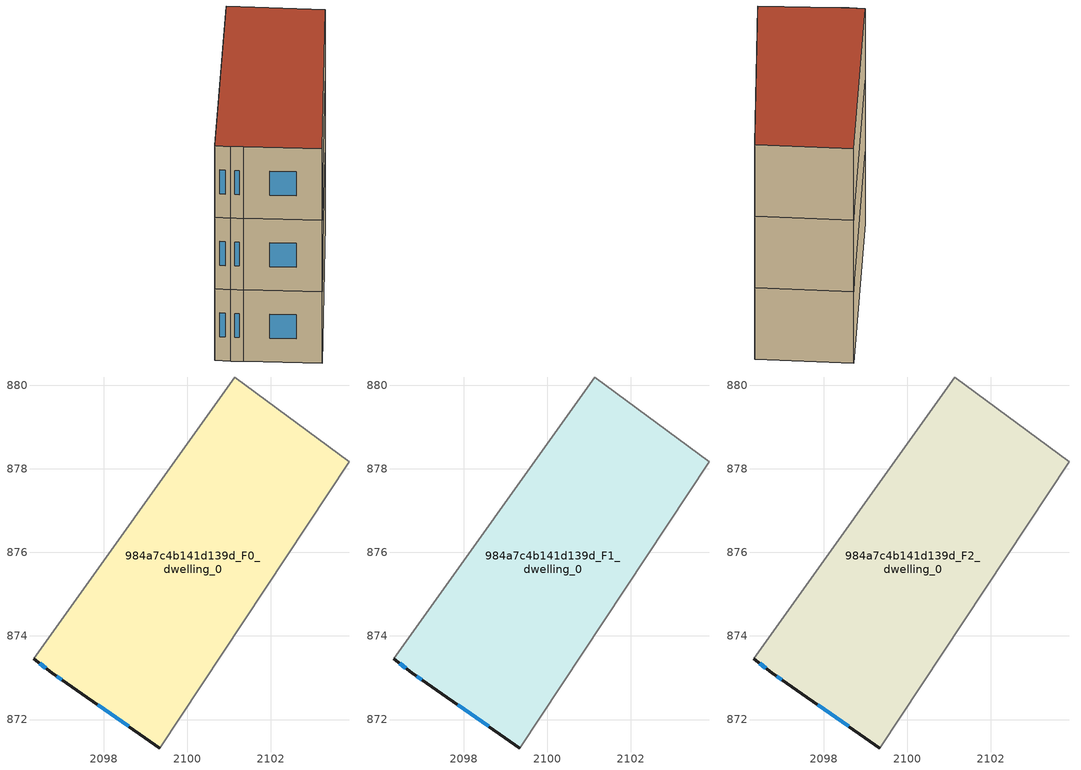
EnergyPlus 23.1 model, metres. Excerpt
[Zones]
984a7c4b141d139d_F0_dwelling_0
 floor ground (EU_floor_Construction): 2103.88,878.17 2099.33,871.32 2097.11,872.87 2096.76,873.12 2096.32,873.46 2101.14,880.19 z0
 wall outside (EU_wall_Construction): 2096.32,873.46 2096.76,873.12 2097.11,872.87 2099.33,871.32 z0:3
 wall adiabatic (EU_wall_Construction): 2099.33,871.32 2103.88,878.17 2101.14,880.19 2096.32,873.46 z0:3
 window (EU_Window_Construction): 2096.87,873.04 2097,872.95 / 2096.47,873.35 2096.61,873.23 / 2097.85,872.35 2098.6,871.84 z1:2
984a7c4b141d139d_F1_dwelling_0
 floor to 984a7c4b141d139d_F0_dwelling_0 (EU_floor_Construction): 2103.88,878.17 2099.33,871.32 2097.11,872.87 2096.75,873.12 2096.32,873.46 2101.14,880.19 z3
 wall outside (EU_wall_Construction): 2096.32,873.46 2096.76,873.12 2097.11,872.87 2099.33,871.32 z3:6
 wall adiabatic (EU_wall_Construction): 2099.33,871.32 2103.88,878.17 2101.14,880.19 2096.32,873.46 z3:6
 window (EU_Window_Construction): 2096.87,873.04 2097,872.95 / 2096.47,873.35 2096.61,873.23 / 2097.85,872.35 2098.6,871.84 z4:5
984a7c4b141d139d_F2_dwelling_0
 floor to 984a7c4b141d139d_F1_dwelling_0 (EU_floor_Construction): 2103.88,878.17 2099.33,871.32 2097.11,872.87 2096.75,873.12 2096.32,873.46 2101.14,880.19 z6
 wall outside (EU_wall_Construction): 2096.32,873.46 2096.76,873.12 2097.11,872.87 2099.33,871.32 z6:9
 wall adiabatic (EU_wall_Construction): 2099.33,871.32 2103.88,878.17 2101.14,880.19 2096.32,873.46 z6:9
 window (EU_Window_Construction): 2096.87,873.04 2097,872.95 / 2096.47,873.35 2096.61,873.23 / 2097.85,872.35 2098.6,871.84 z7:8
 roof outside (EU_roof_Construction): 2099.33,871.32 2103.88,878.17 2101.14,880.19 2096.32,873.46 2096.76,873.12 2097.11,872.87 z9
[Building]
EU S2 Campaign: North Axis=0; Terrain=City; Solar Distribution=FullExterior
[Site:Location]
Bologna: Latitude=44.5; Longitude=11.25; Time Zone=1; Elevation=37
[SizingPeriod:WeatherFileDays]
AnnualSizingPeriod: Begin Month=1; Begin Day of Month=1; End Month=12; End Day of Month=31; Day of Week for Start Day=Monday; Use Weather File Daylight Saving Period=No; Use Weather File Rain and Snow Indicators=No
[MATERIAL]
EU_InternalMass_Material: Roughness=MediumRough; Thickness=0.1; Conductivity=1; Density=1800; Specific Heat=900; Thermal Absorptance=0.9; Solar Absorptance=0.7; Visible Absorptance=0.7
[MATERIAL:NOMASS] Roughness=MediumRough; Thermal Absorptance=0.9; Solar Absorptance=0.7; Visible Absorptance=0.7
Name | Thermal Resistance
EU_wall_NoMass | 0.937881
EU_roof_NoMass | 0.548572
EU_floor_NoMass | 0.71348
[WINDOWMATERIAL:SIMPLEGLAZINGSYSTEM]
EU_Window_SimpleGlazing: UFactor=4.25633; Solar Heat Gain Coefficient=0.85; Visible Transmittance=0.85
[CONSTRUCTION]
EU_wall_Construction: EU_wall_NoMass
EU_roof_Construction: EU_roof_NoMass
EU_floor_Construction: EU_floor_NoMass
EU_Window_Construction: EU_Window_SimpleGlazing
EU_InternalMass_Construction: EU_InternalMass_Material
[ZONE] Type=1; Multiplier=1; Ceiling Height=autocalculate; Floor Area=autocalculate; Part of Total Floor Area=Yes
Name | Volume
984a7c4b141d139d_F0_dwelling_0 | 87.9924
984a7c4b141d139d_F1_dwelling_0; 984a7c4b141d139d_F2_dwelling_0 | 87.9902
[INTERNALMASS] Construction=EU_InternalMass_Construction; Surface Area=29.3306
Name | Zone or ZoneList
984a7c4b141d139d_F0_dwelling_0_EU_InternalMass | 984a7c4b141d139d_F0_dwelling_0
984a7c4b141d139d_F1_dwelling_0_EU_InternalMass | 984a7c4b141d139d_F1_dwelling_0
984a7c4b141d139d_F2_dwelling_0_EU_InternalMass | 984a7c4b141d139d_F2_dwelling_0
[OTHEREQUIPMENT] Fuel Type=Electricity; Design Level Calculation Method=Watts/Area; Power per Zone Floor Area=1; Fraction Latent=0; Fraction Radiant=0; Fraction Lost=0; Carbon Dioxide Generation Rate=0; EndUse Subcategory=EU_Step8_InternalGains
Name | Zone or ZoneList or Space or SpaceList | Schedule
EU_Step8_InternalGain_984a7c4b141d139d_F0_dwelling_0_f000 | 984a7c4b141d139d_F0_dwelling_0 | EU_Step8_GainSchedule_984a7c4b141d139d_F0_dwelling_0_f000
EU_Step8_InternalGain_984a7c4b141d139d_F1_dwelling_0_f000 | 984a7c4b141d139d_F1_dwelling_0 | EU_Step8_GainSchedule_984a7c4b141d139d_F1_dwelling_0_f000
EU_Step8_InternalGain_984a7c4b141d139d_F2_dwelling_0_f000 | 984a7c4b141d139d_F2_dwelling_0 | EU_Step8_GainSchedule_984a7c4b141d139d_F2_dwelling_0_f000
[ZONEVENTILATION:DESIGNFLOWRATE] Schedule=EU_AlwaysOn; Design Flow Rate Calculation Method=AirChanges/Hour; Air Changes per Hour=0.687892; Ventilation Type=Natural; Fan Pressure Rise=0; Fan Total Efficiency=1; Constant Term Coefficient=1; Temperature Term Coefficient=0; Velocity Term Coefficient=0; Velocity Squared Term Coefficient=0; Minimum Indoor Temperature=-100; Maximum Indoor Temperature=100; Delta Temperature=-100; Minimum Outdoor Temperature=-100; Maximum Outdoor Temperature=100; Maximum Wind Speed=40
Name | Zone or ZoneList or Space or SpaceList
EU_ConstantAir_984a7c4b141d139d_F0_dwelling_0 | 984a7c4b141d139d_F0_dwelling_0
EU_ConstantAir_984a7c4b141d139d_F1_dwelling_0 | 984a7c4b141d139d_F1_dwelling_0
EU_ConstantAir_984a7c4b141d139d_F2_dwelling_0 | 984a7c4b141d139d_F2_dwelling_0
[HVACTEMPLATE:THERMOSTAT] Constant Heating Setpoint=20; Constant Cooling Setpoint=50
EU_HeatOnly_984a7c4b141d139d_F0_dwelling_0; EU_HeatOnly_984a7c4b141d139d_F1_dwelling_0; EU_HeatOnly_984a7c4b141d139d_F2_dwelling_0
[HVACTEMPLATE:ZONE:IDEALLOADSAIRSYSTEM] System Availability Schedule=EU_AlwaysOn; Maximum Heating Supply Air Temperature=50; Minimum Cooling Supply Air Temperature=13; Maximum Heating Supply Air Humidity Ratio=0.0156; Minimum Cooling Supply Air Humidity Ratio=0.0077; Heating Limit=NoLimit; Cooling Limit=NoLimit; Heating Availability Schedule=EU_AlwaysOn; Cooling Availability Schedule=EU_CoolingOff; Dehumidification Control Type=ConstantSensibleHeatRatio; Cooling Sensible Heat Ratio=0.7; Dehumidification Setpoint=60; Humidification Control Type=None; Humidification Setpoint=30; Outdoor Air Method=None; Outdoor Air Flow Rate per Person=0.00944; Outdoor Air Flow Rate per Zone Floor Area=0; Outdoor Air Flow Rate per Zone=0; Demand Controlled Ventilation Type=None; Outdoor Air Economizer Type=NoEconomizer; Heat Recovery Type=None; Sensible Heat Recovery Effectiveness=0.7; Latent Heat Recovery Effectiveness=0.65
Name | Template Thermostat
984a7c4b141d139d_F0_dwelling_0 | EU_HeatOnly_984a7c4b141d139d_F0_dwelling_0
984a7c4b141d139d_F1_dwelling_0 | EU_HeatOnly_984a7c4b141d139d_F1_dwelling_0
984a7c4b141d139d_F2_dwelling_0 | EU_HeatOnly_984a7c4b141d139d_F2_dwelling_0
[SIZING:ZONE] Zone Cooling Design Supply Air Temperature Input Method=SupplyAirTemperature; Zone Cooling Design Supply Air Temperature=13; Zone Heating Design Supply Air Temperature Input Method=SupplyAirTemperature; Zone Heating Design Supply Air Temperature=50; Zone Cooling Design Supply Air Humidity Ratio=0.008; Zone Heating Design Supply Air Humidity Ratio=0.008; Cooling Design Air Flow Method=DesignDay; Cooling Design Air Flow Rate=0; Cooling Minimum Air Flow per Zone Floor Area=0.000762; Cooling Minimum Air Flow=0; Cooling Minimum Air Flow Fraction=0.2; Heating Design Air Flow Method=DesignDay; Heating Design Air Flow Rate=0; Heating Maximum Air Flow per Zone Floor Area=0.002032; Heating Maximum Air Flow=0.141576; Heating Maximum Air Flow Fraction=0.3; Account for Dedicated Outdoor Air System=No; Dedicated Outdoor Air System Control Strategy=NeutralSupplyAir; Dedicated Outdoor Air Low Setpoint Temperature for Design=autosize; Dedicated Outdoor Air High Setpoint Temperature for Design=autosize; Zone Load Sizing Method=Sensible Load Only No Latent Load; Zone Latent Cooling Design Supply Air Humidity Ratio Input Method=HumidityRatioDifference; Zone Cooling Design Supply Air Humidity Ratio Difference=0.005; Zone Latent Heating Design Supply Air Humidity Ratio Input Method=HumidityRatioDifference; Zone Humidification Design Supply Air Humidity Ratio Difference=0.005
984a7c4b141d139d_F0_dwelling_0; 984a7c4b141d139d_F1_dwelling_0; 984a7c4b141d139d_F2_dwelling_0
[SCHEDULE:CONSTANT]
Name | Hourly Value
EU_AlwaysOn | 1
EU_CoolingOff | 0
[SCHEDULE:FILE] Column Number=1; Rows to Skip at Top=0; Number of Hours of Data=8760; Column Separator=Comma; Interpolate to Timestep=No; Minutes per Item=60; Adjust Schedule for Daylight Savings=Yes
Name | File
EU_Step8_GainSchedule_984a7c4b141d139d_F0_dwelling_0_f000 | ../../schedules/984a7c4b141d139d/984a7c4b141d139d_F0_dwelling_0_f000_gain.csv
EU_Step8_GainSchedule_984a7c4b141d139d_F1_dwelling_0_f000 | ../../schedules/984a7c4b141d139d/984a7c4b141d139d_F1_dwelling_0_f000_gain.csv
EU_Step8_GainSchedule_984a7c4b141d139d_F2_dwelling_0_f000 | ../../schedules/984a7c4b141d139d/984a7c4b141d139d_F2_dwelling_0_f000_gain.csv
